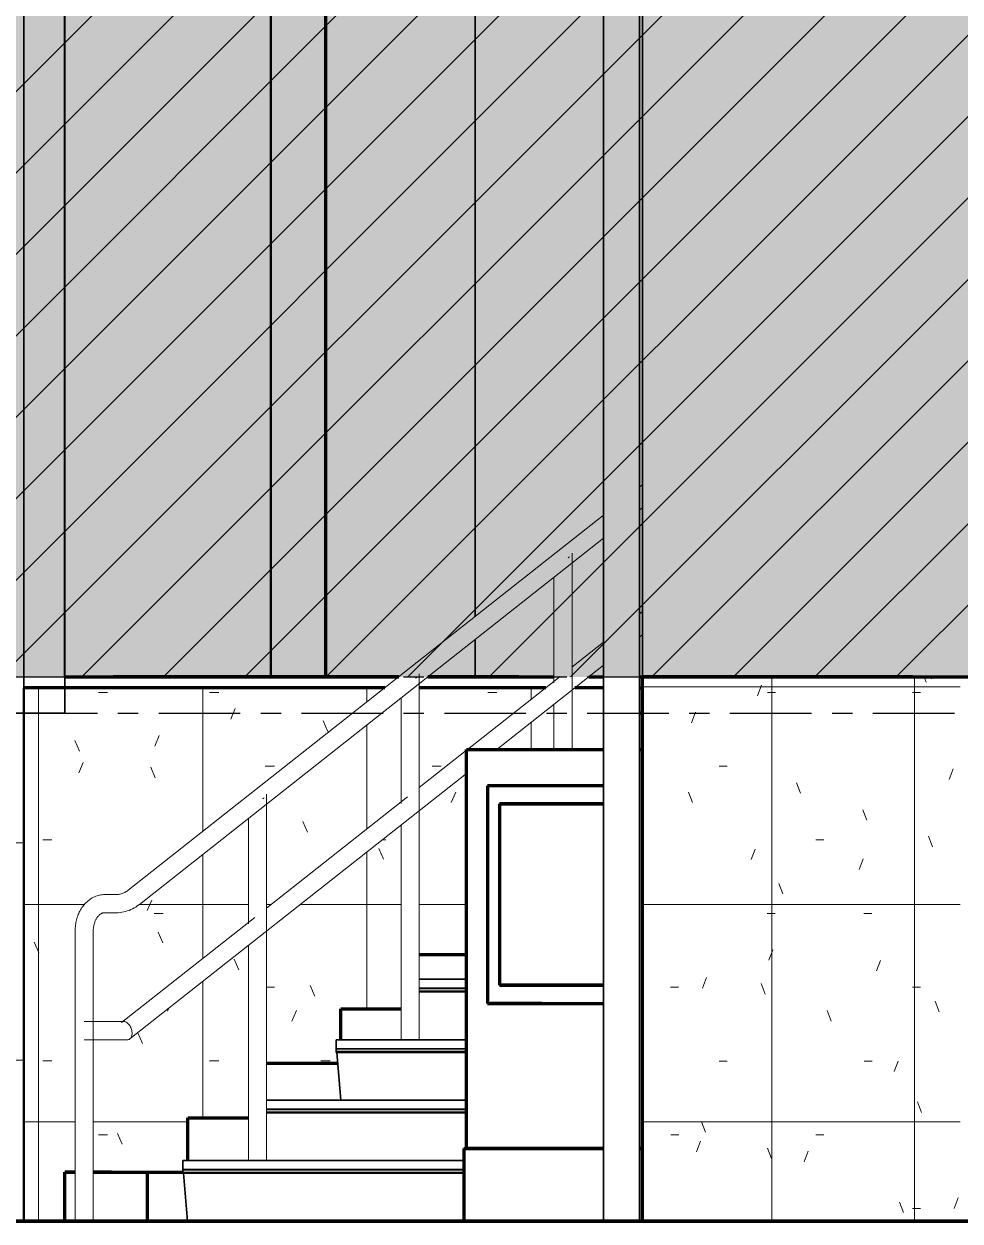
# Model space of a CAD drawing. Header units: millimetres. Extents: x -25371 to 2282244, y -90657 to 147824.
# Drawn here: x 1595332 to 1597913, y -2473 to 827 of the extents above; entities that cross this region are included whole.
import ezdxf
from ezdxf.xclip import XClip

# ---------------------------------------------------------------- set-up
doc = ezdxf.new("R2010")
doc.units = ezdxf.units.MM
doc.header["$XCLIPFRAME"] = 0
doc.linetypes.add('CENTER', pattern=[50.8, 31.75, -6.35, 6.35, -6.35])
doc.linetypes.add('TA_GL_000.90000', pattern=[2.475, 0.9, -0.225, 0.225, -0.225, 0.9])
for name, color, linetype in [('000 - 0_SYM_DWG_GRIDLINE_MAIN_COLOR_251', 251, 'Continuous'), ('000 - CONCRETE_COL_HATCH_', 251, 'Continuous'), ('000 - GRID', 251, 'CENTER')]:
    doc.layers.add(name, color=color, linetype=linetype)
for name, color, linetype, lineweight in [('A-DETL', 1, 'Continuous', 70), ('A-DOOR-E', 2, 'Continuous', 35), ('A-DOOR-HDLN', 2, 'Continuous', 70), ('A-FLOR-E', 2, 'Continuous', 35), ('A-FLOR-HRAL', 1, 'Continuous', 35), ('A-FLOR-OTLN', 2, 'Continuous', 35), ('A-GLAZ-CURT', 2, 'Continuous', 35), ('A-WALL-PATT', 1, 'Continuous', 50), ('E-LITE-EQPM', 2, 'Continuous', 35), ('I-WALL-E', 2, 'Continuous', 50), ('P-SANR-FIXT', 2, 'Continuous', 35), ('Q-SPCQ', 2, 'Continuous', 35), ('S-STRS-E', 1, 'Continuous', 35), ('WALL-E', 2, 'Continuous', 50)]:
    doc.layers.add(name, color=color, linetype=linetype, lineweight=lineweight)
doc.styles.add('TA', font='', dxfattribs={"height": 4.5})
doc.styles.get('TA').set_extended_font_data('Cordia New')
pattern_1 = [(0, (-10481.86, 0), (533.244, 203.2), [21.996, -377.937, 21.996, -377.937, -2132.975]), (0, (-10481.86, 0), (533.244, 203.2), [-799.866, 21.996, -777.869, 21.996, -377.937, -933.177]), (0, (-10481.86, 0), (533.244, 203.2), [-1999.664, 21.996, -244.626, 21.996, -644.558]), (110.745, (-10281.89, 101.6), (-382.06807, 602.30784), [31.049, -533.482, -3575.365]), (110.745, (-10281.89, 101.6), (-382.06807, 602.30784), [-564.531, 31.049, -533.482, -3010.834]), (110.745, (-10281.89, 101.6), (-382.06807, 602.30784), [-1129.063, 31.049, -1098.014, -1881.771]), (110.745, (-10281.89, 101.6), (-382.06807, 602.30784), [-2258.126, 31.049, -533.482, -1317.24]), (110.745, (-10281.89, 101.6), (-382.06807, 602.30784), [-2822.657, 31.049, -345.305, -940.886]), (110.745, (-10281.89, 101.6), (-382.06807, 602.30784), [-3199.011, 31.049, -909.836]), (249.255, (-10215.24, 508), (-151.16483, -805.50714), [31.049, -533.482, -3575.365]), (249.255, (-10215.24, 508), (-151.16483, -805.50714), [-564.531, 31.049, -533.482, -3010.834]), (249.255, (-10215.24, 508), (-151.16483, -805.50714), [-1129.063, 31.049, -1098.014, -1881.771]), (249.255, (-10215.24, 508), (-151.16483, -805.50714), [-2258.126, 31.049, -533.482, -1317.24]), (249.255, (-10215.24, 508), (-151.16483, -805.50714), [-2822.657, 31.049, -345.305, -940.886]), (249.255, (-10215.24, 508), (-151.16483, -805.50714), [-3199.011, 31.049, -909.836])]
pattern_2 = [(0, (-16903.6, 100400), (0, 600), []), (90, (-16903.6, 100400), (-393.635, 2e-14), [])]
pattern_3 = [(0, (-19405.5, 101000), (0, 600), []), (90, (-19405.5, 101000), (-452.826, 3e-14), [])]

# ---------------------------------------------------------------- blocks, each defined once
blk = doc.blocks.new('*U1020')
at = {"layer": '000 - 0_SYM_DWG_GRIDLINE_MAIN_COLOR_251', "color": 0, "linetype": 'ByBlock', "ltscale": 5}
blk.add_line((20, 0), (-585.291, 0), dxfattribs=at)
at = {"style": 'TA', "flags": 1}
blk.add_attdef('LOCATION', (6, -6), '', height=4.5, rotation=270, dxfattribs=at)
blk = doc.blocks.new('C-1-VS01_REV00_20260615-155540_ELEVATION_1_DIMS-1')
at = {"layer": '000 - GRID', "linetype": 'TA_GL_000.90000', "xscale": 50.00000000000004, "yscale": 50.00000000000004, "zscale": 50.00000000000004, "rotation": 180}
for p in [(-32265.5, 103600), (-32265.5, 103500)]:
    blk.add_blockref('*U1020', p, dxfattribs=at)
blk = doc.blocks.new('Lighting-Street-LED - Lighting-Street-LED-V14-VS01 - ELEVATION 1')
at = {"layer": 'E-LITE-EQPM'}
for p, q in [((6093.6, 102100), (6093.6, 108163.2)), ((5993.6, 108104.1), (5993.6, 102100))]:
    blk.add_line(p, q, dxfattribs=at)
blk = doc.blocks.new('System Panel - DPA-AR_Facade_Solid Panel 150mm-5072658-VS01 - ELEVATION 1')
at = {"layer": 'A-GLAZ-CURT'}
for p, q in [((6384.1, 103600), (6215, 103600)), ((6313.5, 103600), (6215, 103600)), ((6313.5, 103600), (6384.1, 103600)), ((7266.6, 103600), (7445.5, 103600)), ((7347.1, 103600), (7266.6, 103600)), ((7347.1, 103600), (7445.5, 103600))]:
    blk.add_line(p, q, dxfattribs=at)
blk = doc.blocks.new('System Panel - DPA-AR_Facade_Solid Panel 150mm-5526688-VS01 - ELEVATION 1')
at = {"layer": 'A-GLAZ-CURT'}
for p, q in [((4507.9, 106600), (4507.9, 103600)), ((5640, 103766), (5640, 106600)), ((5640, 103600), (5640, 103702.9)), ((4507.9, 103600), (5429.5, 103600)), ((5429.5, 103600), (4509.3, 103600)), ((5509.5, 103600), (5640, 103600)), ((5541.6, 103600), (5509.5, 103600)), ((5541.6, 103600), (5640, 103600))]:
    blk.add_line(p, q, dxfattribs=at)
blk = doc.blocks.new('DPA_AC-PL_FLOOR ROOM CAL - A41_1000 x 1000 mm-V32-VS01 - ELEVATION 1')
at = {"layer": 'A-DOOR-E'}
for p, q in [((5109.9, 103600), (4642.3, 103600)), ((4642.3, 103600), (5001.4, 103600)), ((5001.4, 103600), (5429.5, 103600)), ((5429.5, 103600), (5109.9, 103600)), ((5509.5, 103600), (5831.6, 103600)), ((5831.6, 103600), (5509.5, 103600))]:
    blk.add_line(p, q, dxfattribs=at)
at = {"layer": 'A-DOOR-HDLN'}
for p, q in [((5429.5, 103600), (4642.3, 103600)), ((5006.3, 103600), (4642.3, 103600)), ((4642.3, 103600), (5105, 103600)), ((5105, 103600), (5006.3, 103600)), ((5429.5, 103600), (5006.3, 103600)), ((5105, 103600), (5429.5, 103600)), ((5760.2, 103600), (5509.5, 103600)), ((5509.5, 103600), (5760.2, 103600)), ((5760.2, 103600), (5509.5, 103600))]:
    blk.add_line(p, q, dxfattribs=at)
blk = doc.blocks.new('System Panel - DPA-AR_Facade_Solid Panel 150mm-V34-VS01 - ELEVATION 1')
at = {"layer": 'A-GLAZ-CURT'}
for p, q in [((5640, 106600), (5640, 103766)), ((5640, 103702.9), (5640, 103600)), ((5857.5, 103600), (5541.6, 103600)), ((5640, 103600), (5541.6, 103600)), ((5640, 103600), (5857.5, 103600)), ((5953.3, 103600), (5994.4, 103600)), ((5994.4, 103600), (5953.3, 103600)), ((6092.8, 103600), (6278.7, 103600)), ((6278.7, 103600), (6092.8, 103600)), ((6328.1, 103600), (6384.1, 103600)), ((6384.1, 103600), (6328.1, 103600))]:
    blk.add_line(p, q, dxfattribs=at)
blk = doc.blocks.new('System Panel - DPA-AR_Facade_Solid Panel 150mm-5091727-VS01 - ELEVATION 1')
at = {"layer": 'A-GLAZ-CURT'}
for p, q in [((7006.3, 106600), (6101.8, 106600)), ((6101.8, 106600), (6101.8, 103600)), ((6101.8, 106600), (6215, 106600)), ((6215, 106600), (6313.5, 106600)), ((6313.5, 106600), (7119.5, 106600)), ((7006.3, 103600), (7006.3, 106600)), ((7006.3, 106600), (7119.5, 106600)), ((6101.8, 103600), (7006.3, 103600)), ((6101.8, 103600), (6215, 103600)), ((7119.5, 103600), (6215, 103600)), ((7119.5, 103600), (7006.3, 103600))]:
    blk.add_line(p, q, dxfattribs=at)
blk = doc.blocks.new('System Panel - DPA-AR_Facade_Solid Panel 150mm-V77-VS01 - ELEVATION 1')
at = {"layer": 'A-GLAZ-CURT'}
for p, q in [((4396.1, 106600), (3412, 106600)), ((3412, 106600), (3412, 103500)), ((3412, 106600), (3525.2, 106600)), ((3525.2, 106600), (3656.4, 106600)), ((3656.4, 106600), (4409.5, 106600)), ((4396.1, 103500), (4396.1, 106600)), ((4396.1, 106600), (4509.3, 106600)), ((4509.3, 106600), (4509.3, 103500)), ((3412, 103500), (4297.7, 103500)), ((4297.7, 103500), (4396.1, 103500)), ((4509.3, 103500), (4396.1, 103500))]:
    blk.add_line(p, q, dxfattribs=at)
blk = doc.blocks.new('PB-DRAIN-SCUPPER-GENC-300 with RC  - 300WX100D 2-5829443-VS01 - ELEVATION 1')
at = {"layer": 'P-SANR-FIXT'}
for p, q in [((4607.4, 102100), (4626.3, 102100)), ((4607.4, 102100), (5821.1, 102100)), ((4626.3, 102100), (5840, 102100)), ((4815, 102100), (4833.8, 102100)), ((5994.5, 102100), (4815, 102100)), ((4833.8, 102100), (5994.5, 102100)), ((5840, 102100), (5821.1, 102100))]:
    blk.add_line(p, q, dxfattribs=at)
at = {"layer": 'P-SANR-FIXT', "lineweight": 9}
for p, q in [((4626.3, 102100), (4815, 102100)), ((4626.3, 102100), (5840, 102100)), ((4637.6, 102100), (5851.3, 102100)), ((5994.5, 102100), (4803.7, 102100)), ((4815, 102100), (5994.5, 102100)), ((5994.5, 102100), (5840, 102100))]:
    blk.add_line(p, q, dxfattribs=at)
blk = doc.blocks.new('Railing - 50mm-5918506-VS01 - ELEVATION 1')
at = {"layer": 'A-FLOR-HRAL', "lineweight": 9}
for p, q in [((5897, 103928.5), (5898.7, 103929.8)), ((5898.7, 103929.8), (5900.2, 103931.1)), ((5907.3, 103941), (5907.3, 103400)), ((5857.3, 103583.3), (5857.3, 103874.3)), ((5857.3, 103400), (5857.3, 103524.3))]:
    blk.add_line(p, q, dxfattribs=at)
blk = doc.blocks.new('Railing - 50mm-5918504-VS01 - ELEVATION 1')
at = {"layer": 'A-FLOR-HRAL', "lineweight": 9}
for p, q in [((5475.9, 103596.3), (5477.6, 103597.6)), ((5477.6, 103597.6), (5479.1, 103598.9)), ((5486.2, 103608.9), (5486.2, 102600)), ((5436.2, 103251.1), (5436.2, 103542.1)), ((5436.2, 102600), (5436.2, 103192.1)), ((5436.2, 102600), (5444.8, 102600)), ((5477.6, 102600), (5436.6, 102600)), ((5444.8, 102600), (5485.7, 102600)), ((5486.2, 102600), (5477.6, 102600))]:
    blk.add_line(p, q, dxfattribs=at)
blk = doc.blocks.new('Railing - 50mm-5918502-VS01 - ELEVATION 1')
at = {"layer": 'A-FLOR-HRAL', "lineweight": 9}
for p, q in [((5054.8, 103264.2), (5056.4, 103265.5)), ((5056.4, 103265.5), (5058, 103266.8)), ((5065, 103276.7), (5065, 102266.7)), ((5015, 102919), (5015, 103210)), ((5015, 102266.7), (5015, 102860)), ((5015, 102266.7), (5023.6, 102266.7)), ((5056.4, 102266.7), (5015.5, 102266.7)), ((5023.6, 102266.7), (5064.6, 102266.7)), ((5065, 102266.7), (5056.4, 102266.7))]:
    blk.add_line(p, q, dxfattribs=at)
blk = doc.blocks.new('Railing - Railing-5829462-VS01 - ELEVATION 1')
for name in ['Railing - 50mm-5918506-VS01 - ELEVATION 1', 'Railing - 50mm-5918504-VS01 - ELEVATION 1', 'Railing - 50mm-5918502-VS01 - ELEVATION 1']:
    blk.add_blockref(name, (0, 0))
blk = doc.blocks.new('Top Rail Type - Top Rail_Internal_-5829468-VS01 - ELEVATION 1')
at = {"layer": 'A-FLOR-HRAL', "lineweight": 9}
for p, q in [((8396.4, 103600), (8440.2, 103600)), ((8402.5, 103600), (8396.8, 103600)), ((8432.3, 103600), (8402.5, 103600)), ((8446.3, 103600), (8433.2, 103600)), ((8440.2, 103600), (8445.9, 103600)), ((5652.6, 102100), (5661.2, 102100)), ((5694, 102100), (5653, 102100)), ((5661.2, 102100), (5702.1, 102100)), ((5702.5, 102100), (5694, 102100))]:
    blk.add_line(p, q, dxfattribs=at)
blk = doc.blocks.new('Top Rail Type - Top Rail_Internal_-5829496-VS01 - ELEVATION 1')
at = {"layer": 'A-FLOR-HRAL', "lineweight": 9}
for p, q in [((6101.8, 104130.6), (6092.8, 104123.5)), ((6092.8, 104059.9), (6101.8, 104066.9)), ((5994.4, 104045.9), (4683.7, 103012.2)), ((4714.7, 102973), (5994.4, 103982.3)), ((4651, 103000), (4618.9, 103000)), ((4618.9, 102950), (4651, 102950)), ((4537.3, 102900), (4537.3, 102100)), ((4587.3, 102100), (4587.3, 102900)), ((4537.4, 102100), (4545.9, 102100)), ((4572.2, 102100), (4537.8, 102100)), ((4545.9, 102100), (4586.8, 102100)), ((4578.7, 102100), (4573.3, 102100)), ((4587.2, 102100), (4578.7, 102100))]:
    blk.add_line(p, q, dxfattribs=at)
at = {"layer": 'A-FLOR-HRAL', "lineweight": 9, "flags": 128}
for points in [[(4618.9, 103000), (4615.3, 102999.9), (4611.7, 102999.6), (4608.2, 102999.1), (4604.7, 102998.5), (4601.2, 102997.6), (4597.7, 102996.6), (4594.4, 102995.4), (4591, 102994.1), (4587.8, 102992.6), (4584.6, 102990.9), (4581.6, 102989.1), (4578.6, 102987.1), (4575.7, 102985), (4572.9, 102982.8), (4570.2, 102980.4), (4567.5, 102978), (4565, 102975.4), (4562.6, 102972.7), (4560.3, 102969.9), (4558.1, 102967), (4556, 102964.1), (4554.1, 102961), (4552.2, 102957.9), (4550.4, 102954.7), (4548.8, 102951.4), (4547.2, 102948.1), (4545.8, 102944.7), (4544.5, 102941.3), (4543.3, 102937.8), (4542.2, 102934.2), (4541.2, 102930.6), (4540.3, 102927), (4539.5, 102923.4), (4538.9, 102919.7), (4538.3, 102916), (4537.9, 102912.3), (4537.6, 102908.5), (4537.4, 102904.8), (4537.3, 102901), (4537.3, 102900)], [(4683.7, 103012.2), (4681.4, 103010.4), (4678.9, 103008.8), (4676.5, 103007.3), (4674.1, 103005.9), (4671.6, 103004.7), (4669.2, 103003.6), (4666.7, 103002.7), (4664.3, 103001.9), (4661.8, 103001.3), (4659.4, 103000.8), (4656.9, 103000.4), (4654.5, 103000.1), (4652, 103000), (4651, 103000)], [(4651, 102950), (4656.1, 102950.1), (4661.1, 102950.5), (4666.2, 102951.2), (4671.2, 102952.1), (4676.2, 102953.3), (4681.1, 102954.8), (4685.9, 102956.5), (4690.7, 102958.5), (4695.4, 102960.6), (4699.9, 102963.1), (4704.4, 102965.7), (4708.7, 102968.5), (4713, 102971.6), (4714.7, 102973)], [(4587.3, 102900), (4587.3, 102902.2), (4587.4, 102904.5), (4587.6, 102906.7), (4587.8, 102908.9), (4588.1, 102911.1), (4588.5, 102913.3), (4588.9, 102915.4), (4589.4, 102917.5), (4590, 102919.6), (4590.6, 102921.6), (4591.2, 102923.6), (4592, 102925.5), (4592.7, 102927.3), (4593.5, 102929.1), (4594.4, 102930.9), (4595.3, 102932.5), (4596.2, 102934.1), (4597.2, 102935.7), (4598.2, 102937.1), (4599.2, 102938.5), (4600.2, 102939.7), (4601.3, 102940.9), (4602.4, 102942.1), (4603.4, 102943.1), (4604.5, 102944.1), (4605.6, 102944.9), (4606.7, 102945.7), (4607.7, 102946.5), (4608.8, 102947.1), (4609.8, 102947.7), (4610.9, 102948.2), (4611.9, 102948.6), (4612.9, 102949), (4613.9, 102949.3), (4614.9, 102949.5), (4615.8, 102949.7), (4616.8, 102949.9), (4617.7, 102950), (4618.6, 102950), (4618.9, 102950)]]:
    blk.add_lwpolyline(points, dxfattribs=at)
blk = doc.blocks.new('Handrail Type - Handrail_Internal_-5829511-VS01 - ELEVATION 1')
at = {"layer": 'A-FLOR-HRAL', "lineweight": 9}
for p, q in [((6101.8, 103780.6), (6092.8, 103773.5)), ((5994.4, 103695.9), (5907, 103627)), ((6092.8, 103709.9), (6101.8, 103716.9)), ((5699.9, 103400), (5994.4, 103632.3)), ((5874.6, 103601.5), (5619.2, 103400)), ((5616.3, 103397.7), (5485.9, 103294.8)), ((4688.3, 102602.2), (5616.1, 103333.9)), ((5453.5, 103269.3), (5064.7, 102962.7)), ((5032.4, 102937.2), (4665.5, 102647.8)), ((4618.9, 102650), (4562.3, 102650)), ((4671.7, 102650), (4618.9, 102650)), ((4562.3, 102600), (4618.9, 102600)), ((4618.9, 102600), (4682.1, 102600))]:
    blk.add_line(p, q, dxfattribs=at)
for points, knots in [([(4693.3, 102625), (4692.9, 102627.2), (4691.6, 102631.5), (4688.7, 102637.6), (4684.9, 102642.9), (4679.2, 102648.2), (4674.6, 102650), (4671.7, 102650)], [0, 0, 0, 0, 0.0833333, 0.1666667, 0.25, 0.3333333, 0.5, 0.5, 0.5, 0.5]), ([(4682.1, 102600), (4685, 102600), (4688.9, 102601.8), (4692.4, 102607.1), (4693.9, 102612.4), (4694.3, 102618.5), (4693.8, 102622.8), (4693.3, 102625)], [0.5, 0.5, 0.5, 0.5, 0.6666667, 0.75, 0.8333333, 0.9166667, 1, 1, 1, 1])]:
    blk.add_open_spline(points, degree=3, knots=knots, dxfattribs=at)
blk = doc.blocks.new('DPA_FHC_FH _ENT__Stand Alone Type - 750x1300x550 mm_-5841241-VS01 - ELEVATION 1')
at = {"layer": 'A-DETL'}
for p, q in [((5616.1, 103400), (5994.4, 103400)), ((5616.1, 102300), (5616.1, 103400)), ((6092.8, 103400), (6100.6, 103400)), ((5994.4, 103300), (5674.1, 103300)), ((5674.1, 103300), (5674.1, 102700)), ((5825.1, 103300), (5681.7, 103300)), ((5994.4, 103300), (5681.7, 103300)), ((5994.4, 103250), (5706.9, 103250)), ((5706.9, 103250), (5706.9, 102750)), ((5706.9, 103250), (5994.4, 103250)), ((5744.7, 103250), (5706.9, 103250)), ((5706.9, 102750), (5994.4, 102750)), ((5994.4, 102750), (5706.9, 102750)), ((5744.7, 102750), (5706.9, 102750)), ((5674.1, 102700), (5994.4, 102700)), ((5825.1, 102700), (5681.7, 102700)), ((5681.7, 102700), (5994.4, 102700)), ((5608.5, 102300), (5994.5, 102300)), ((5608.5, 102300), (5608.5, 102100)), ((5994.5, 102300), (5616.1, 102300)), ((6092.8, 102300), (6100.6, 102300)), ((6100.6, 102300), (6092.8, 102300)), ((5994.5, 102100), (5608.5, 102100)), ((6100.6, 102100), (6092.8, 102100)), ((6344.9, 102100), (6100.6, 102100))]:
    blk.add_line(p, q, dxfattribs=at)
at = {"layer": 'Q-SPCQ'}
for p, q in [((5759.5, 103400), (5616.1, 103400)), ((5994.4, 103400), (5759.5, 103400)), ((6092.8, 103400), (6100.6, 103400)), ((5711.9, 103300), (5674.1, 103300)), ((5711.9, 103300), (5994.4, 103300)), ((5994.4, 103300), (5825.1, 103300)), ((5714.5, 103250), (5706.9, 103250)), ((5706.9, 102750), (5706.9, 103250)), ((5714.5, 103250), (5994.4, 103250)), ((5994.4, 103250), (5744.7, 103250)), ((5714.5, 102750), (5706.9, 102750)), ((5994.4, 102750), (5714.5, 102750)), ((5744.7, 102750), (5994.4, 102750)), ((5711.9, 102700), (5674.1, 102700)), ((5994.4, 102700), (5711.9, 102700)), ((5825.1, 102700), (5994.4, 102700)), ((5679.1, 102300), (5608.5, 102300)), ((5679.1, 102300), (5616.1, 102300)), ((6100.6, 102100), (6100.6, 102300)), ((5608.5, 102100), (5994.5, 102100)), ((6092.8, 102100), (6344.9, 102100))]:
    blk.add_line(p, q, dxfattribs=at)
blk = doc.blocks.new('C-1-VS01_REV00_20260615-155217_ELEVATION_1_EX')
at = {"layer": '000 - CONCRETE_COL_HATCH_'}
h = blk.add_hatch(dxfattribs=at)
h.set_pattern_fill('ANSI31', color=256)
h.set_pattern_definition([(45, (0, 0), (-112.2532, 112.2532), [])])
h.paths.add_polyline_path([(6999.5, 108700), (-20446.2, 108700), (-20446.2, 103600), (6999.5, 103600)])
h = blk.add_hatch(dxfattribs=at)
h.set_pattern_fill('AR-CONC', color=256, scale=0.05)
h.set_pattern_definition([(50, (0, 0), (455.4617, -39.8477), [47.625, -523.875]), (355, (0, 0), (-88.1086, 477.6421), [38.1, -419.1015]), (100.45144, (37.96, -3.3), (367.3531, 437.7944), [40.475, -445.2256]), (46.1842, (0, 127), (677.6976, -105.1058), [71.4375, -785.8125]), (96.63556, (56.5, 118.24), (593.5103, 618.5653), [60.7126, -667.839]), (351.18415, (0, 127), (593.5103, 618.5653), [57.15, -628.6493]), (21, (63.5, 95.25), (379.036, -255.663), [47.625, -523.875]), (326, (63.5, 95.25), (154.505, 460.47), [38.1, -419.1]), (71.45144, (95.1, 73.94), (533.541, 204.807), [40.475, -445.2248]), (37.5, (0, 0), (7.7215, 211.3876), [0, -414.02, 0, -425.45, 0, -420.6875]), (7.5, (0, 0), (167.04916, 250.45144), [0, -242.57, 0, -404.495, 0, -160.3375]), (327.5, (-141.6, 0), (338.9765, -14.32186), [0, -158.75, 0, -495.3, 0, -657.225]), (317.5, (-205.1, 0), (370.32295, 63.5662), [0, -206.375, 0, -328.93, 0, -466.725])])
h.paths.add_polyline_path([(6999.5, 108700), (-20446.2, 108700), (-20446.2, 103600), (6999.5, 103600)])
at = {"layer": 'A-WALL-PATT', "lineweight": 9}
h = blk.add_hatch(dxfattribs=at)
h.set_pattern_fill('FP_5', color=256, style=0, pattern_type=2)
h.set_pattern_definition(pattern_1)
h.paths.add_polyline_path([(-17037, 102100), (-17011.6, 102100.7), (-17011.6, 103600), (-17757.7, 103600), (-17757.7, 102100), (-17076.9, 102100)])
h = blk.add_hatch(dxfattribs=at)
h.set_pattern_fill('FP_6', color=256, style=0, pattern_type=2)
h.set_pattern_definition(pattern_2)
h.paths.add_polyline_path([(-17037, 102100), (-17011.6, 102100.7), (-17011.6, 103600), (-17757.7, 103600), (-17757.7, 102100), (-17076.9, 102100)])
h = blk.add_hatch(dxfattribs=at)
h.set_pattern_fill('FP_5', color=256, style=0, pattern_type=2)
h.set_pattern_definition(pattern_1)
h.paths.add_polyline_path([(-16910.1, 102100), (-16881.2, 102100), (-16881.2, 103600), (-17011.6, 103600), (-17011.6, 102100), (-16957.4, 102100)])
h = blk.add_hatch(dxfattribs=at)
h.set_pattern_fill('FP_6', color=256, style=0, pattern_type=2)
h.set_pattern_definition(pattern_2)
h.paths.add_polyline_path([(-16910.1, 102100), (-16881.2, 102100), (-16881.2, 103600), (-17011.6, 103600), (-17011.6, 102100), (-16957.4, 102100)])
h = blk.add_hatch(dxfattribs=at)
h.set_pattern_fill('FP_15', color=256, style=0, pattern_type=2)
h.set_pattern_definition([(0, (-10480.52, 0), (533.245, 203.2), [21.996, -377.938, 21.996, -377.938, -2132.981]), (0, (-10480.52, 0), (533.245, 203.2), [-799.868, 21.996, -777.871, 21.996, -377.938, -933.179]), (0, (-10480.52, 0), (533.245, 203.2), [-1999.669, 21.996, -244.626, 21.996, -644.56]), (110.745, (-10280.55, 101.6), (-382.06842, 602.30877), [31.049, -533.482, -3575.367]), (110.745, (-10280.55, 101.6), (-382.06842, 602.30877), [-564.532, 31.049, -533.482, -3010.835]), (110.745, (-10280.55, 101.6), (-382.06842, 602.30877), [-1129.063, 31.049, -1098.014, -1881.772]), (110.745, (-10280.55, 101.6), (-382.06842, 602.30877), [-2258.126, 31.049, -533.482, -1317.24]), (110.745, (-10280.55, 101.6), (-382.06842, 602.30877), [-2822.658, 31.049, -345.305, -940.886]), (110.745, (-10280.55, 101.6), (-382.06842, 602.30877), [-3199.012, 31.049, -909.837]), (249.255, (-10213.9, 508), (-151.16483, -805.50714), [31.049, -533.482, -3575.367]), (249.255, (-10213.9, 508), (-151.16483, -805.50714), [-564.532, 31.049, -533.482, -3010.835]), (249.255, (-10213.9, 508), (-151.16483, -805.50714), [-1129.063, 31.049, -1098.014, -1881.772]), (249.255, (-10213.9, 508), (-151.16483, -805.50714), [-2258.126, 31.049, -533.482, -1317.24]), (249.255, (-10213.9, 508), (-151.16483, -805.50714), [-2822.658, 31.049, -345.305, -940.886]), (249.255, (-10213.9, 508), (-151.16483, -805.50714), [-3199.012, 31.049, -909.837])])
h.paths.add_polyline_path([(-19560.5, 102100), (-19462.1, 102100), (-19462.1, 103570), (-19560.5, 103570), (-19560.5, 102177.8)])
h = blk.add_hatch(dxfattribs=at)
h.set_pattern_fill('FP_16', color=256, style=0, pattern_type=2)
h.set_pattern_definition([(0, (-19042.4, 99970), (0, 600), []), (90, (-19042.4, 99970), (-393.636, 2e-14), [])])
h.paths.add_polyline_path([(-19560.5, 102100), (-19462.1, 102100), (-19462.1, 103570), (-19560.5, 103570), (-19560.5, 102177.8)])
h = blk.add_hatch(dxfattribs=at)
h.set_pattern_fill('FP_20', color=256, style=0, pattern_type=2)
h.set_pattern_definition([(0, (-13024.55, 0), (613.428, 203.2), [25.304, -434.767, 25.304, -434.767, -2453.712]), (0, (-13024.55, 0), (613.428, 203.2), [-920.142, 25.304, -894.838, 25.304, -434.767, -1073.499]), (0, (-13024.55, 0), (613.428, 203.2), [-2300.355, 25.304, -281.41, 25.304, -741.481]), (113.544, (-12794.51, 101.6), (-439.52225, 602.30736), [31.673, -544.196, -3647.172]), (113.544, (-12794.51, 101.6), (-439.52225, 602.30736), [-575.869, 31.673, -544.196, -3071.303]), (113.544, (-12794.51, 101.6), (-439.52225, 602.30736), [-1151.739, 31.673, -1120.066, -1919.564]), (113.544, (-12794.51, 101.6), (-439.52225, 602.30736), [-2303.477, 31.673, -544.196, -1343.695]), (113.544, (-12794.51, 101.6), (-439.52225, 602.30736), [-2879.346, 31.673, -352.24, -959.782]), (113.544, (-12794.51, 101.6), (-439.52225, 602.30736), [-3263.259, 31.673, -928.109]), (246.456, (-12717.84, 508), (-173.89846, -805.5062), [31.673, -544.196, -3647.172]), (246.456, (-12717.84, 508), (-173.89846, -805.5062), [-575.869, 31.673, -544.196, -3071.303]), (246.456, (-12717.84, 508), (-173.89846, -805.5062), [-1151.739, 31.673, -1120.066, -1919.564]), (246.456, (-12717.84, 508), (-173.89846, -805.5062), [-2303.477, 31.673, -544.196, -1343.695]), (246.456, (-12717.84, 508), (-173.89846, -805.5062), [-2879.346, 31.673, -352.24, -959.782]), (246.456, (-12717.84, 508), (-173.89846, -805.5062), [-3263.259, 31.673, -928.109])])
h.paths.add_polyline_path([(-19462.1, 102100), (-19348.9, 102100), (-19348.9, 102235), (-19320.9, 102235), (-19319.8, 102915.9), (-19313, 102942.2), (-19305.3, 102958.5), (-19297, 102970.5), (-19283.9, 102983.4), (-19271.8, 102991.4), (-19257.8, 102997.4), (-19231.1, 103000), (-19203, 103000.8), (-19189.3, 103004.4), (-19168.6, 103016.6), (-18467, 103570), (-19462.1, 103570), (-19462.1, 102177.8)])
h.paths.add_polyline_path([(-19187.1, 102235), (-19024.4, 102235), (-19024.4, 102241.2), (-19024.4, 102241.7), (-19024.4, 102266.7), (-19010.6, 102266.7), (-19010.6, 102385), (-18842.8, 102385), (-18843.2, 102860), (-19173.4, 102600.6), (-19177.6, 102600), (-19271, 102600), (-19271, 102235)])
h.paths.add_polyline_path([(-18791.1, 102535), (-18597, 102535), (-18600.2, 102565), (-18601.7, 102567), (-18601.7, 102574.5), (-18601.7, 102575), (-18601.7, 102600), (-18588, 102600), (-18588, 102685), (-18421.6, 102685), (-18422, 103192.2), (-18793.4, 102899.3), (-18793.2, 102535)])
h.paths.add_polyline_path([(-19231.1, 102650), (-19189.7, 102650), (-18843, 102923.5), (-18843.2, 103210), (-19149.6, 102969.5), (-19176.2, 102955.4), (-19207.2, 102950), (-19244.9, 102948.9), (-19249.7, 102946.9), (-19258.8, 102939), (-19266.4, 102924.7), (-19269.9, 102911.4), (-19271, 102897.5), (-19271, 102650), (-19235.1, 102650)])
h.paths.add_polyline_path([(-18242.1, 102835), (-18242.1, 103334), (-18372.2, 103231.4), (-18372.1, 102835), (-18296.1, 102835)])
h.paths.add_polyline_path([(-18793.3, 102962.6), (-18421.9, 103255.6), (-18422, 103542.2), (-18793.2, 103249.4), (-18793.3, 103000.3)])
h.paths.add_polyline_path([(-18372.2, 103294.8), (-18242.1, 103397.4), (-18242.1, 103400), (-18238.8, 103400), (-18023.3, 103570), (-18372.1, 103570), (-18372.2, 103308.7)])
h.paths.add_polyline_path([(-17864.5, 103400), (-17863.8, 103400), (-17864.5, 103570), (-17943, 103570), (-17951.1, 103563.6), (-17951, 103400), (-17900.1, 103400)])
h.paths.add_polyline_path([(-18000.7, 103400), (-18000.9, 103524.3), (-18158.5, 103400), (-18000.9, 103400)])
h = blk.add_hatch(dxfattribs=at)
h.set_pattern_fill('FP_21', color=256, style=0, pattern_type=2)
h.set_pattern_definition(pattern_3)
h.paths.add_polyline_path([(-19462.1, 102100), (-19348.9, 102100), (-19348.9, 102235), (-19320.9, 102235), (-19319.8, 102915.9), (-19313, 102942.2), (-19305.3, 102958.5), (-19297, 102970.5), (-19283.9, 102983.4), (-19271.8, 102991.4), (-19257.8, 102997.4), (-19231.1, 103000), (-19203, 103000.8), (-19189.3, 103004.4), (-19168.6, 103016.6), (-18467, 103570), (-19462.1, 103570), (-19462.1, 102177.8)])
h.paths.add_polyline_path([(-19187.1, 102235), (-19024.4, 102235), (-19024.4, 102241.2), (-19024.4, 102241.7), (-19024.4, 102266.7), (-19010.6, 102266.7), (-19010.6, 102385), (-18842.8, 102385), (-18843.2, 102860), (-19173.4, 102600.6), (-19177.6, 102600), (-19271, 102600), (-19271, 102235)])
h.paths.add_polyline_path([(-18791.1, 102535), (-18597, 102535), (-18600.2, 102565), (-18601.7, 102567), (-18601.7, 102574.5), (-18601.7, 102575), (-18601.7, 102600), (-18588, 102600), (-18588, 102685), (-18421.6, 102685), (-18422, 103192.2), (-18793.4, 102899.3), (-18793.2, 102535)])
h.paths.add_polyline_path([(-19231.1, 102650), (-19189.7, 102650), (-18843, 102923.5), (-18843.2, 103210), (-19149.6, 102969.5), (-19176.2, 102955.4), (-19207.2, 102950), (-19244.9, 102948.9), (-19249.7, 102946.9), (-19258.8, 102939), (-19266.4, 102924.7), (-19269.9, 102911.4), (-19271, 102897.5), (-19271, 102650), (-19235.1, 102650)])
h.paths.add_polyline_path([(-18242.1, 102835), (-18242.1, 103334), (-18372.2, 103231.4), (-18372.1, 102835), (-18296.1, 102835)])
h.paths.add_polyline_path([(-18793.3, 102962.6), (-18421.9, 103255.6), (-18422, 103542.2), (-18793.2, 103249.4), (-18793.3, 103000.3)])
h.paths.add_polyline_path([(-18372.2, 103294.8), (-18242.1, 103397.4), (-18242.1, 103400), (-18238.8, 103400), (-18023.3, 103570), (-18372.1, 103570), (-18372.2, 103308.7)])
h.paths.add_polyline_path([(-17864.5, 103400), (-17863.8, 103400), (-17864.5, 103570), (-17943, 103570), (-17951.1, 103563.6), (-17951, 103400), (-17900.1, 103400)])
h.paths.add_polyline_path([(-18000.7, 103400), (-18000.9, 103524.3), (-18158.5, 103400), (-18000.9, 103400)])
h = blk.add_hatch(dxfattribs=at)
h.set_pattern_fill('FP_17', color=256, style=0, pattern_type=2)
h.set_pattern_definition([(0, (-10066.75, 0), (533.245, 203.2), [21.996, -377.937, 21.996, -377.937, -2132.979]), (0, (-10066.75, 0), (533.245, 203.2), [-799.867, 21.996, -777.871, 21.996, -377.937, -933.178]), (0, (-10066.75, 0), (533.245, 203.2), [-1999.668, 21.996, -244.626, 21.996, -644.56]), (110.745, (-9866.78, 101.6), (-382.06842, 602.30877), [31.049, -533.482, -3575.366]), (110.745, (-9866.78, 101.6), (-382.06842, 602.30877), [-564.532, 31.049, -533.482, -3010.835]), (110.745, (-9866.78, 101.6), (-382.06842, 602.30877), [-1129.063, 31.049, -1098.014, -1881.772]), (110.745, (-9866.78, 101.6), (-382.06842, 602.30877), [-2258.126, 31.049, -533.482, -1317.24]), (110.745, (-9866.78, 101.6), (-382.06842, 602.30877), [-2822.658, 31.049, -345.305, -940.886]), (110.745, (-9866.78, 101.6), (-382.06842, 602.30877), [-3199.012, 31.049, -909.837]), (249.255, (-9800.13, 508), (-151.16483, -805.50714), [31.049, -533.482, -3575.366]), (249.255, (-9800.13, 508), (-151.16483, -805.50714), [-564.532, 31.049, -533.482, -3010.835]), (249.255, (-9800.13, 508), (-151.16483, -805.50714), [-1129.063, 31.049, -1098.014, -1881.772]), (249.255, (-9800.13, 508), (-151.16483, -805.50714), [-2258.126, 31.049, -533.482, -1317.24]), (249.255, (-9800.13, 508), (-151.16483, -805.50714), [-2822.658, 31.049, -345.305, -940.886]), (249.255, (-9800.13, 508), (-151.16483, -805.50714), [-3199.012, 31.049, -909.837])])
h.paths.add_polyline_path([(-17764.9, 103400), (-17757.7, 103400), (-17757.7, 103570), (-17765.4, 103570), (-17765.4, 103400)])
h = blk.add_hatch(dxfattribs=at)
h.set_pattern_fill('FP_21', color=256, style=0, pattern_type=2)
h.set_pattern_definition(pattern_3)
h.paths.add_polyline_path([(-19348.9, 102100), (-19320.9, 102100), (-19320.9, 102235), (-19348.9, 102235), (-19348.9, 102177.8)])
h.paths.add_polyline_path([(-19271, 102100), (-19122.5, 102100), (-19122.5, 102235), (-19271, 102235), (-19271, 102177.8)])
at = {"layer": 'A-DETL'}
for p, q in [((-18630.9, 106600), (-18630.9, 103600)), ((-19348.9, 103600), (-18428.7, 103600)), ((-19216, 103600), (-18781.8, 103600)), ((-18630.9, 103600), (-18781.8, 103600)), ((-18348.7, 103600), (-18000.8, 103600)), ((-17904.9, 103600), (-17863.8, 103600)), ((-17765.4, 103600), (-17474.1, 103600)), ((-17765.4, 103600), (-17579.5, 103600)), ((-17011.6, 103600), (-17757.7, 103600)), ((-17757.7, 103600), (-17757.7, 102100)), ((-17474.1, 103600), (-17546, 103600)), ((-17544.7, 103600), (-16767.1, 103600)), ((-17530.1, 103600), (-17474.1, 103600)), ((-17011.6, 103600), (-16881.2, 103600)), ((-18466.8, 103570), (-19462.1, 103570)), ((-18023, 103570), (-18372.1, 103570)), ((-17863.8, 103570), (-17943, 103570)), ((-17765.4, 103570), (-17757.7, 103570)), ((-17757.7, 103500), (-17765.4, 103500)), ((-18372.4, 102835), (-18242.1, 102835)), ((-18588, 102600), (-18588, 102685)), ((-18588, 102685), (-18421.5, 102685)), ((-18793.5, 102535), (-18597, 102535)), ((-19010.6, 102266.7), (-19010.6, 102385)), ((-19010.6, 102385), (-18842.6, 102385)), ((-19348.9, 102100), (-19348.9, 102235)), ((-19348.9, 102235), (-19320.8, 102235)), ((-19320.8, 102235), (-19348.9, 102235)), ((-19348.9, 102235), (-19320.8, 102235)), ((-19271, 102235), (-19024.4, 102235)), ((-19220.9, 102235), (-19271, 102235)), ((-19271, 102235), (-19122.5, 102235)), ((-19122.5, 102235), (-19122.5, 102100)), ((-21176.4, 102100), (-18319.5, 102100)), ((-18394.9, 102100), (-20612.2, 102100)), ((-18319.5, 102100), (-16055.3, 102100)), ((-18249.7, 102100), (-18037.1, 102100)), ((-17757.7, 102100), (-17011.6, 102100)), ((-17736.2, 102100), (-17513.3, 102100)), ((-17546, 102100), (-17513.3, 102100))]:
    blk.add_line(p, q, dxfattribs=at)
at = {"layer": 'A-DETL', "flags": 128}
blk.add_lwpolyline([(-16055.3, 102100), (-16179.3, 102100), (-16303.1, 102100), (-16426.4, 102100), (-16549.2, 102100), (-16671.2, 102100), (-16792.2, 102100), (-16912, 102100), (-17030.5, 102100), (-17147.4, 102100), (-17262.5, 102100), (-17375.7, 102100), (-17486.8, 102100), (-17595.7, 102100), (-17702, 102100), (-17805.7, 102100), (-17906.6, 102100), (-18004.6, 102100), (-18099.4, 102100), (-18191, 102100), (-18279.1, 102100), (-18363.7, 102100), (-18394.9, 102100)], dxfattribs=at)
at = {"layer": 'A-FLOR-E'}
for p, q in [((-18428.7, 103600), (-19216, 103600)), ((-18000.8, 103600), (-18348.7, 103600)), ((-17863.8, 103600), (-17904.9, 103600)), ((-17474.1, 103600), (-17765.4, 103600)), ((-17603.2, 103600), (-17765.4, 103600)), ((-17474.1, 103600), (-17544.7, 103600)), ((-18037.1, 102100), (-19250.8, 102100)), ((-17863.8, 102100), (-18249.7, 102100)), ((-16881.2, 102100), (-17765.4, 102100))]:
    blk.add_line(p, q, dxfattribs=at)
at = {"layer": 'A-FLOR-OTLN'}
blk.add_line((-18319.5, 102100), (-16055.3, 102100), dxfattribs=at)
at = {"layer": 'I-WALL-E'}
for p, q in [((-17644.5, 103600), (-17757.7, 103600)), ((-17644.5, 103600), (-17474.1, 103600)), ((-17546, 103600), (-16812.8, 103600)), ((-19462.1, 103570), (-19462.1, 102100)), ((-19348.9, 103570), (-18466.8, 103570)), ((-18372.1, 103570), (-18023, 103570)), ((-17943, 103570), (-17863.8, 103570)), ((-18263.8, 102835), (-18372.4, 102835)), ((-18263.8, 102835), (-18242.1, 102835)), ((-18475.1, 102685), (-18588, 102685)), ((-18475.1, 102685), (-18421.5, 102685)), ((-18686.4, 102535), (-18793.5, 102535)), ((-18686.4, 102535), (-18597, 102535)), ((-18897.7, 102385), (-19010.6, 102385)), ((-18897.7, 102385), (-18842.6, 102385)), ((-19320.8, 102235), (-19348.9, 102235)), ((-19109, 102235), (-19271, 102235)), ((-19109, 102235), (-19024.4, 102235)), ((-17757.7, 102100), (-17644.5, 102100)), ((-17736.2, 102100), (-17623, 102100)), ((-17513.3, 102100), (-17644.5, 102100)), ((-17513.3, 102100), (-17623, 102100)), ((-17011.6, 102100), (-17546, 102100))]:
    blk.add_line(p, q, dxfattribs=at)
at = {"layer": 'S-STRS-E'}
for p, q in [((-18372.4, 102766.7), (-18242.1, 102766.7)), ((-18372.4, 102766.7), (-18242.1, 102766.7)), ((-18372.4, 102766.7), (-18242.1, 102766.7)), ((-18370, 102766.7), (-18242.1, 102766.7)), ((-18363.2, 102766.7), (-18242.1, 102766.7)), ((-18356.5, 102766.7), (-18242.1, 102766.7)), ((-18352.3, 102766.7), (-18242.1, 102766.7)), ((-18242.1, 102741.7), (-18372.5, 102741.7)), ((-18372.5, 102741.2), (-18242.1, 102741.2)), ((-18372.5, 102741.2), (-18242.1, 102741.2)), ((-18372.5, 102733.7), (-18242.1, 102733.7)), ((-18242.1, 102731.7), (-18372.5, 102731.7)), ((-18242.1, 102731.7), (-18372.5, 102731.7)), ((-18601.7, 102575), (-18601.7, 102600)), ((-18601.7, 102600), (-18242.1, 102600)), ((-18594.9, 102600), (-18242.1, 102600)), ((-18588.1, 102600), (-18242.1, 102600)), ((-18581.4, 102600), (-18242.1, 102600)), ((-18574.6, 102600), (-18242.1, 102600)), ((-18567.8, 102600), (-18242.1, 102600)), ((-18563.6, 102600), (-18242.1, 102600)), ((-18242.1, 102600), (-18377.4, 102600)), ((-18242.1, 102575), (-18601.7, 102575)), ((-18601.7, 102567), (-18601.7, 102574.5)), ((-18601.7, 102574.5), (-18242.1, 102574.5)), ((-18600.2, 102565), (-18601.7, 102567)), ((-18601.7, 102567), (-18242.1, 102567)), ((-18242.1, 102565), (-18600.2, 102565)), ((-18588.7, 102433.3), (-18599.5, 102565)), ((-18242.1, 102565), (-18599.5, 102565)), ((-18597.6, 102574.5), (-18242.1, 102574.5)), ((-18793.6, 102433.3), (-18242.1, 102433.3)), ((-18793.6, 102433.3), (-18242.1, 102433.3)), ((-18793.6, 102433.3), (-18242.1, 102433.3)), ((-18792.7, 102433.3), (-18242.1, 102433.3)), ((-18785.9, 102433.3), (-18242.1, 102433.3)), ((-18779.1, 102433.3), (-18242.1, 102433.3)), ((-18774.9, 102433.3), (-18242.1, 102433.3)), ((-18242.1, 102433.3), (-18588.7, 102433.3)), ((-18242.1, 102408.3), (-18793.6, 102408.3)), ((-18793.6, 102407.8), (-18242.1, 102407.8)), ((-18793.6, 102407.8), (-18242.1, 102407.8)), ((-18793.6, 102400.3), (-18242.1, 102400.3)), ((-18242.1, 102398.3), (-18793.6, 102398.3)), ((-18242.1, 102398.3), (-18793.6, 102398.3)), ((-19024.4, 102241.7), (-19024.4, 102266.7)), ((-19024.4, 102266.7), (-18249.7, 102266.7)), ((-18249.7, 102241.7), (-19024.4, 102241.7)), ((-19024.4, 102241.2), (-18249.7, 102241.2)), ((-19024.4, 102241.2), (-19024.4, 102233.7)), ((-19020.2, 102241.2), (-18249.7, 102241.2)), ((-19017.6, 102266.7), (-18249.7, 102266.7)), ((-19010.8, 102266.7), (-18249.7, 102266.7)), ((-19004, 102266.7), (-18249.7, 102266.7)), ((-18997.2, 102266.7), (-18249.7, 102266.7)), ((-18990.4, 102266.7), (-18249.7, 102266.7)), ((-18986.3, 102266.7), (-18249.7, 102266.7)), ((-18249.7, 102266.7), (-18800, 102266.7)), ((-19024.4, 102233.7), (-18249.7, 102233.7)), ((-19024.4, 102233.7), (-19022.9, 102231.7)), ((-18249.7, 102231.7), (-19022.9, 102231.7)), ((-19011.3, 102100), (-19022.1, 102231.7)), ((-19022.1, 102231.7), (-18249.7, 102231.7))]:
    blk.add_line(p, q, dxfattribs=at)
at = {"layer": 'WALL-E'}
for p, q in [((-18781.8, 103600), (-18781.8, 106600)), ((-18630.9, 103600), (-19216, 103600)), ((-19348.9, 102100), (-19348.9, 102235)), ((-19220.9, 102235), (-19122.5, 102235))]:
    blk.add_line(p, q, dxfattribs=at)
at = {"layer": 'A-DOOR-E'}
blk.add_blockref('DPA_AC-PL_FLOOR ROOM CAL - A41_1000 x 1000 mm-V32-VS01 - ELEVATION 1', (-23858.2, 0), dxfattribs=at)
at = {"layer": 'A-FLOR-HRAL', "lineweight": 9}
for name in ['Top Rail Type - Top Rail_Internal_-5829496-VS01 - ELEVATION 1', 'Handrail Type - Handrail_Internal_-5829511-VS01 - ELEVATION 1', 'Top Rail Type - Top Rail_Internal_-5829468-VS01 - ELEVATION 1']:
    blk.add_blockref(name, (-23858.2, 0), dxfattribs=at)
at = {"layer": 'A-FLOR-HRAL'}
blk.add_blockref('Railing - Railing-5829462-VS01 - ELEVATION 1', (-23858.2, 0), dxfattribs=at)
at = {"layer": 'A-GLAZ-CURT'}
for name in ['System Panel - DPA-AR_Facade_Solid Panel 150mm-V77-VS01 - ELEVATION 1', 'System Panel - DPA-AR_Facade_Solid Panel 150mm-5526688-VS01 - ELEVATION 1', 'System Panel - DPA-AR_Facade_Solid Panel 150mm-V34-VS01 - ELEVATION 1', 'System Panel - DPA-AR_Facade_Solid Panel 150mm-5091727-VS01 - ELEVATION 1', 'System Panel - DPA-AR_Facade_Solid Panel 150mm-5072658-VS01 - ELEVATION 1']:
    blk.add_blockref(name, (-23858.2, 0), dxfattribs=at)
at = {"layer": 'E-LITE-EQPM'}
blk.add_blockref('Lighting-Street-LED - Lighting-Street-LED-V14-VS01 - ELEVATION 1', (-23858.2, 0), dxfattribs=at)
at = {"layer": 'P-SANR-FIXT'}
blk.add_blockref('PB-DRAIN-SCUPPER-GENC-300 with RC  - 300WX100D 2-5829443-VS01 - ELEVATION 1', (-23858.2, 0), dxfattribs=at)
at = {"layer": 'Q-SPCQ'}
blk.add_blockref('DPA_FHC_FH _ENT__Stand Alone Type - 750x1300x550 mm_-5841241-VS01 - ELEVATION 1', (-23858.2, 0), dxfattribs=at)

msp = doc.modelspace()

# ---------------------------------------------------------------- block references
ref = msp.add_blockref('C-1-VS01_REV00_20260615-155217_ELEVATION_1_EX', (1614794.372, -104572.744))
XClip(ref).set_block_clipping_path([(-39120.691541394, 96602.3760666824), (-3553.7799988328, 115145.365818867)])
msp.add_blockref('C-1-VS01_REV00_20260615-155540_ELEVATION_1_DIMS-1', (1614794.372, -104572.744))

doc.saveas('drawing.dxf')
